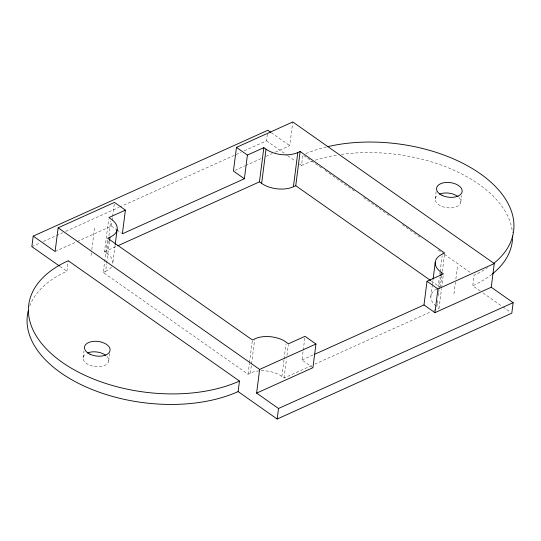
<?xml version="1.0" encoding="UTF-8"?>
<svg xmlns="http://www.w3.org/2000/svg" width="541" height="541" viewBox="0 0 541 541"><rect width="100%" height="100%" fill="white"/><g stroke="black" fill="none" stroke-linecap="round" stroke-linejoin="round"><path stroke-width="0.41" stroke-dasharray="2.71 2.03" d="M29.735 306.003A126.148 71.811 7.3 0 1 66.901 271.271L68.247 260.748M91.037 255.426L91.355 252.945M91.781 249.631L94.743 226.476M83.118 357.675L83.963 351.082M115.098 245.398L112.744 263.751A22.594 12.862 7.3 0 0 107.585 253.864L104.508 251.781L108.673 219.233M311.684 365.547L284.059 378.01L280.035 375.163A22.594 12.862 7.3 0 0 252.708 372.113L248.035 374.196L103.263 272.461L104.548 262.446M104.65 261.614L107.537 239.081M106.692 253.316L108.301 240.799M108.937 235.795L110.864 220.775M103.263 272.461L105.61 271.399L106.57 263.893M106.678 263.054L109.458 241.36M77.174 241.556L111.419 226.104L112.048 221.208M112.149 220.39L112.569 217.124M112.677 216.305L114.246 204.052M108.721 360.969L109.674 353.571M244.18 150.858L266.49 140.795L267.322 134.317M248.035 374.196L249.421 363.342M249.529 362.511L252.309 340.816M250.382 373.134L251.45 364.79M251.558 363.958L254.655 339.755M275.281 152.183L289.739 145.657L292.776 121.968M299.477 163.97L301.533 165.418L302.886 154.895L321.523 167.994M281.868 376.468L284.005 359.779M284.113 358.947L286.033 343.927M284.059 378.01L286.514 358.818M286.946 355.478L288.333 344.631M312.921 367.704L301.973 360.008L303.122 351.028M303.224 350.21L304.793 337.956M435.201 198.757L436.134 191.467M430.839 296.759L432.225 285.905M432.333 285.073L432.976 280.069M438.068 287.528L439.346 277.513M439.779 274.172L439.989 272.508M440.097 271.67L442.125 255.819M437.189 304.042L436.864 306.544L439.055 308.086L441.517 288.894M437.297 303.21L437.831 299.038M438.257 295.697L438.575 293.195M438.683 292.356L439.008 289.854M439.109 289.022L440.712 276.505M440.306 287.305L441.801 275.619M442.335 271.447L444.58 253.925M441.625 288.055L443.228 275.538M460.804 202.104L461.629 195.626M453.967 293.871L455.448 282.294M455.874 278.98L457.672 264.921M480.286 291.031L472.753 285.736L474.099 275.207A126.148 71.811 7.3 0 0 486.785 268.39M105.61 271.399L108.755 269.702A22.594 12.862 7.3 0 0 111.466 266.936M31.858 246.649L40.318 242.828M43.395 241.442L62.628 232.765M65.704 231.379L118.783 207.433M119.554 207.081L241.103 152.251M55.108 251.511L76.416 241.901M234.95 170.374L244.843 165.911M245.607 165.573L261.587 158.357M266.152 156.302L272.238 153.556M104.508 251.781L116.782 246.243M301.973 360.008L313.482 354.815M314.747 364.161L430.616 311.893M433.686 310.507L439.055 308.086M271.264 132.673L289.739 145.657M324.979 170.415L355.356 191.764M363.64 197.587L389.182 215.534M402.301 224.752L421.628 238.338M438.203 249.983L443.721 253.864M444.411 254.351L470.65 272.786M266.49 140.795L287.109 155.281M287.792 155.761L295.352 161.076M483.025 292.958L502.21 306.436M502.893 306.916L510.427 312.211M431.36 281.016L439.617 286.818M111.419 226.104L116.207 229.472M116.897 229.952L121.684 233.32M60.031 266.442L66.901 271.271M487.996 267.599A126.148 71.811 7.3 0 1 487.394 267.998M305.807 153.624A126.148 71.811 7.3 0 1 326.656 146.895M491.796 274.415A126.148 71.811 7.3 0 1 472.753 285.736M301.533 165.418A126.148 71.811 7.3 0 1 312.116 161.245M315.308 160.19A126.148 71.811 7.3 0 1 337.665 154.963M341.31 154.415A126.148 71.811 7.3 0 1 512.435 232.616M106.895 356.37A12.91 7.351 7.3 0 1 103.764 365.797A12.91 7.351 7.3 0 1 86.682 363.599A12.91 7.351 7.3 0 1 86.06 353.692M458.937 197.506A12.91 7.351 7.3 0 1 455.826 206.96A12.91 7.351 7.3 0 1 438.697 204.721A12.91 7.351 7.3 0 1 438.23 194.794M436.215 306.071A22.594 12.862 7.3 0 1 437.263 288.691"/><path stroke-width="0.81" d="M270.581 132.193L267.842 130.266L33.204 236.119L31.858 246.649L59.341 265.962M440.82 275.667L441.246 272.333A22.594 12.862 7.3 0 1 442.342 254.148L444.688 253.087L300.133 151.507L297.787 152.562A22.594 12.862 7.3 0 1 266.03 149.201L263.839 147.659L247.413 155.071L244.383 178.76L122.367 233.8L125.404 210.118L114.455 202.422L58.137 227.822L55.108 251.511L33.204 236.119M109.566 240.522L109.992 237.188L113.137 235.484A22.594 12.862 7.3 0 0 111.967 219.653L108.89 217.563L125.404 210.118M115.199 244.559L117.126 229.54M314.247 354.47L423.982 304.968L434.93 312.664L491.248 287.257L494.278 263.568L292.776 121.968L236.464 147.375L233.428 171.064L244.383 178.76M117.546 245.898L259.457 181.877L263.839 147.659M300.133 151.507L295.751 185.719L293.405 186.78A22.594 12.862 7.3 0 1 261.648 183.413L266.03 149.201M491.248 287.257L513.145 302.649L511.8 313.178L277.161 419.032L238.114 391.589L239.467 381.06L68.247 260.748A126.148 71.811 7.3 0 0 62.147 362.281A126.148 71.811 7.3 0 0 239.467 381.06M513.145 302.649L278.514 408.502L256.61 393.111L259.639 369.422L315.958 344.015L305.002 336.319L288.441 343.799L284.417 340.945A22.594 12.862 7.3 0 0 257.09 337.895L252.417 339.978L107.645 238.243L109.992 237.188M293.405 186.78L297.787 152.562M277.161 419.032L278.514 408.502M315.958 344.015L312.921 367.704L256.61 393.111M423.982 304.968L427.018 281.279L443.437 273.868L441.246 272.333M433.084 279.23L435.221 262.541M434.93 312.664L437.967 288.975L494.278 263.568M295.751 185.719L430.67 280.529M236.464 147.375L247.413 155.071M427.018 281.279L437.967 288.975M259.457 181.877L261.648 183.413M58.137 227.822L259.639 369.422M327.521 146.692A126.148 71.811 7.3 0 1 480.205 173.675A126.148 71.811 7.3 0 1 493.683 263.46M238.114 391.589A126.148 71.811 7.3 0 1 96.095 391.069A126.148 71.811 7.3 0 1 27.848 312.556M27.963 312.001A126.148 71.811 7.3 0 1 28.355 310.351M512.53 238.865A126.148 71.811 7.3 0 1 492.337 273.989M512.597 236.032A126.148 71.811 7.3 0 1 512.597 237.168M87.466 352.982A12.91 7.351 7.3 0 1 105.711 355.329M439.502 194.158A12.91 7.351 7.3 0 1 458.011 196.667M442.085 195.369A12.91 7.351 7.3 0 0 462.149 191.575A12.91 7.351 7.3 0 0 443.809 182.757A12.91 7.351 7.3 0 0 442.085 195.369M89.975 354.186A12.91 7.351 7.3 0 0 110.073 350.44A12.91 7.351 7.3 0 0 91.781 341.587A12.91 7.351 7.3 0 0 89.975 354.186"/></g></svg>
